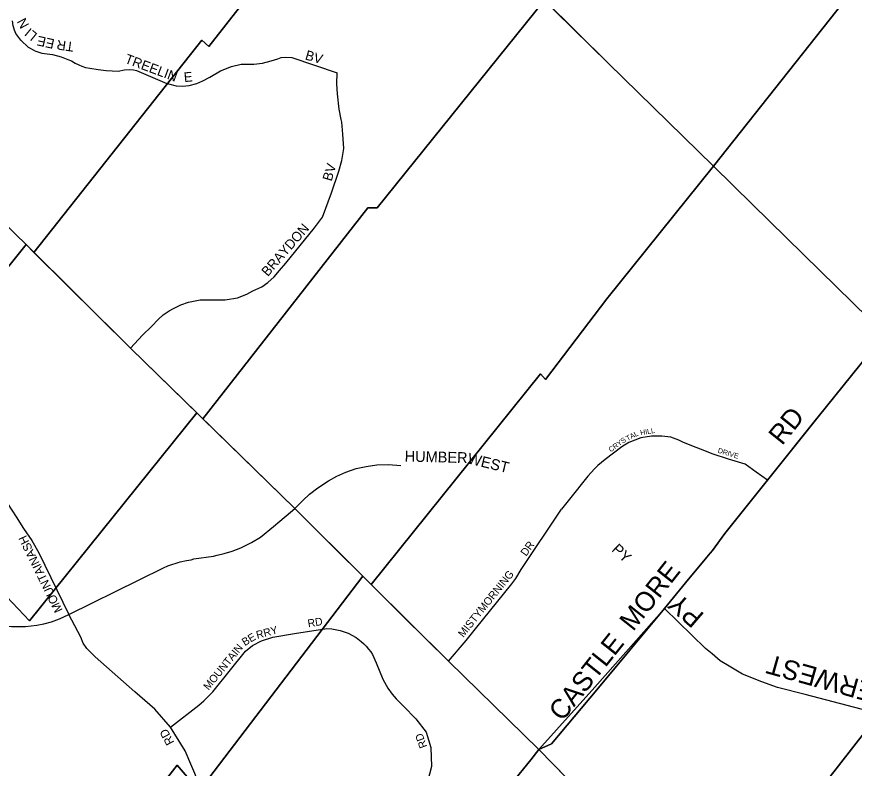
# Model space of a CAD drawing. Extents: x 589464 to 611048, y 4827729 to 4855916.
# Drawn here: x 601490 to 603652, y 4846336 to 4848277 of the extents above; entities that cross this region are included whole.
import ezdxf

# ---------------------------------------------------------------- set-up
doc = ezdxf.new("R2010")
doc.units = 0
for name, color, linetype in [('GIS_LOT_CONCESSION', 7, 'Continuous'), ('GIS_MAJOR_ARTERIAL_STREETS', 7, 'Continuous'), ('GIS_MINOR_ARTERIAL_STREETS', 7, 'Continuous'), ('GIS_TX_MAJOR_ARTERIAL_STREETS', 7, 'Continuous'), ('GIS_TX_MINOR_ARTERIAL_STREETS', 7, 'Continuous')]:
    doc.layers.add(name, color=color, linetype=linetype)

msp = doc.modelspace()

# ---------------------------------------------------------------- linework, layer by layer
at = {"layer": 'GIS_LOT_CONCESSION'}
for points in [[(603698.1, 4849394.3), (602852, 4848319.2), (603017.5, 4848156.3), (603288.3, 4847890.9), (604134.9, 4848960.3), (603847.6, 4849245.6)], [(601981, 4849178.3), (601548.5, 4848630.3), (601534.5, 4848640.7), (601099.9, 4848098.7), (601129.4, 4848069.5), (601183, 4848016.6), (601221.3, 4847978.7), (601230.7, 4847969.3), (601289.4, 4847911), (601353.5, 4847847.8), (601487.4, 4847715), (601514.3, 4847688.3), (601534.6, 4847668.2), (601968.1, 4848216.4), (601985.8, 4848199.7), (602415.7, 4848748.2), (602388, 4848775.5), (602268.9, 4848892.6), (602212.2, 4848949), (602197.6, 4848963.5), (602127.4, 4849033.3), (602061, 4849099.2)], [(604134.9, 4848960.3), (603288.3, 4847890.9), (603388.9, 4847792.2), (603563.9, 4847620.5), (603730.6, 4847456.9), (603968.1, 4847781.5), (604208.6, 4848078.6), (604515.5, 4848454.8), (604569.5, 4848520.9), (604201.5, 4848893)], [(602415.7, 4848748.2), (601985.8, 4848199.7), (601968.1, 4848216.4), (601534.6, 4847668.2), (601784.1, 4847421), (601954.6, 4847254.2), (601970.4, 4847238.8), (602396.7, 4847782.9), (602420.2, 4847783.5), (602852, 4848319.2), (602698.5, 4848470.1), (602526.1, 4848639.6)], [(602852, 4848319.2), (602420.2, 4847783.5), (602396.7, 4847782.9), (601970.4, 4847238.8), (602207.6, 4847006.8), (602383.7, 4846831.9), (602404.9, 4846810.8), (602842, 4847354.5), (602855.2, 4847339.9), (603012.9, 4847548.2), (603288.3, 4847890.9), (603017.5, 4848156.3)], [(601079, 4848119.4), (600652.8, 4847583.7), (600580.3, 4847652.9), (600158, 4847117.8), (600458.4, 4846822.2), (600462, 4846818.6), (600573.6, 4846708.7), (600597.8, 4846684.9), (601028.2, 4847212.6), (601086.3, 4847153.5), (601514.3, 4847688.3), (601487.4, 4847715), (601353.5, 4847847.8), (601289.4, 4847911), (601230.7, 4847969.3), (601221.3, 4847978.7), (601183, 4848016.6), (601129.4, 4848069.5), (601099.9, 4848098.7)], [(603288.3, 4847890.9), (603012.9, 4847548.2), (602855.2, 4847339.9), (602842, 4847354.5), (602404.9, 4846810.8), (602604.6, 4846612.4), (602838, 4846384.3), (602870.2, 4846399), (602987.9, 4846538.6), (603162, 4846748.9), (603216.5, 4846815), (603271.1, 4846881.1), (603279.7, 4846891.3), (603285.9, 4846898.5), (603317.7, 4846942.3), (603427.7, 4847080.3), (603558.8, 4847243.9), (603730.6, 4847456.9), (603563.9, 4847620.5), (603388.9, 4847792.2)], [(601514.3, 4847688.3), (601086.3, 4847153.5), (601028.2, 4847212.6), (600597.8, 4846684.9), (600727.2, 4846557.6), (600981.8, 4846305.9), (601038.2, 4846250.1), (601464.5, 4846778.7), (601523.4, 4846716.6), (601954.6, 4847254.2), (601784.1, 4847421), (601534.6, 4847668.2)], [(603730.6, 4847456.9), (603558.8, 4847243.9), (603427.7, 4847080.3), (603317.7, 4846942.3), (603285.9, 4846898.5), (603279.7, 4846891.3), (603271.1, 4846881.1), (603216.5, 4846815), (603162, 4846748.9), (602987.9, 4846538.6), (602870.2, 4846399), (602838, 4846384.3), (603087.5, 4846129.4), (603268.3, 4845947.5), (603287.8, 4845927.9), (603711.5, 4846471.3), (603727.4, 4846452.4), (604169.5, 4847022.9), (604056.8, 4847135.2), (604042.1, 4847149.8), (603892.3, 4847297.5), (603870.3, 4847319.2)], [(601954.6, 4847254.2), (601523.4, 4846716.6), (601464.5, 4846778.7), (601038.2, 4846250.1), (601134.4, 4846155), (601487, 4845806.5), (601904, 4846344.4), (601961.2, 4846277.9), (602383.7, 4846831.9), (602207.6, 4847006.8), (601970.4, 4847238.8)], [(604169.5, 4847022.9), (603727.4, 4846452.4), (603711.5, 4846471.3), (603287.8, 4845927.9), (603336.6, 4845878.8), (603705.4, 4845516), (603723.9, 4845497.9), (604163.8, 4846060.8), (604183.8, 4846035.5), (604611.4, 4846584.7), (604603, 4846593.3), (604358.7, 4846834.4)], [(602383.7, 4846831.9), (601961.2, 4846277.9), (601904, 4846344.4), (601487, 4845806.5), (601666.6, 4845629), (601918.9, 4845377.9), (601998.9, 4845477.4), (602031.5, 4845517.9), (602195.8, 4845722.1), (602228.9, 4845763.3), (602283.7, 4845811), (602285, 4845812.1), (602354.1, 4845870.9), (602532.3, 4846022.4), (602534.5, 4846024.3), (602558.7, 4846049), (602585.7, 4846076.6), (602594.9, 4846086.1), (602767.8, 4846297.8), (602817.1, 4846357.9), (602838, 4846384.3), (602604.6, 4846612.4), (602404.9, 4846810.8)], [(602838, 4846384.3), (602817.1, 4846357.9), (602767.8, 4846297.8), (602594.9, 4846086.1), (602585.7, 4846076.6), (602558.7, 4846049), (602534.5, 4846024.3), (602532.3, 4846022.4), (602354.1, 4845870.9), (602285, 4845812.1), (602283.7, 4845811), (602228.9, 4845763.3), (602195.8, 4845722.1), (602031.5, 4845517.9), (601998.9, 4845477.4), (601918.9, 4845377.9), (602181.3, 4845116.9), (602373.5, 4844925.9), (602799.3, 4845458.6), (602849.4, 4845405.8), (603268.3, 4845947.5), (603087.5, 4846129.4)]]:
    msp.add_lwpolyline(points, close=True, dxfattribs=at)
at = {"layer": 'GIS_MAJOR_ARTERIAL_STREETS'}
for points in [[(603017.5, 4848156.3), (602698.5, 4848470.1), (602560.3, 4848606), (602526.1, 4848639.6)], [(603388.9, 4847792.2), (603287.4, 4847891.8), (603017.5, 4848156.3)], [(603730.6, 4847456.9), (603563.9, 4847620.5), (603388.9, 4847792.2)], [(601784.1, 4847421), (601514.3, 4847688.3), (601514.3, 4847688.3), (601487.3, 4847715.1)], [(603427.7, 4847080.3), (603554.4, 4847238.5), (603558.8, 4847243.9), (603730.6, 4847456.9)], [(602207.6, 4847006.8), (601784.1, 4847421)], [(602207.6, 4847006.8), (602229, 4847027.9), (602246.2, 4847044.2), (602267, 4847059.9), (602295.3, 4847078.2), (602316.8, 4847090.2), (602339.8, 4847100.6), (602366.3, 4847109.9), (602392.4, 4847115.7), (602419.5, 4847119.7), (602449.5, 4847120.1), (602481.6, 4847117.9)], [(603285.9, 4846898.5), (603317.7, 4846942.3), (603427.7, 4847080.3)], [(602025.3, 4846890.8), (602046.4, 4846896.8), (602068.4, 4846905.3), (602096.5, 4846919.3), (602119.1, 4846933.2), (602152.6, 4846960), (602196.9, 4846997.6), (602207.6, 4847006.8)], [(602604.6, 4846612.4), (602488.8, 4846727.5), (602207.6, 4847006.8)], [(603162, 4846748.9), (603271.1, 4846881.1), (603279.7, 4846891.3), (603285.9, 4846898.5)], [(601880.2, 4846858.8), (601912.1, 4846869.2), (601928.4, 4846872.6), (601940.8, 4846874.7), (601947.6, 4846876.5)], [(601947.6, 4846876.5), (601997.7, 4846884.1), (602007.4, 4846886), (602025.3, 4846890.8)], [(601624.5, 4846733.2), (601805.8, 4846823), (601868.6, 4846853.9), (601880.2, 4846858.8)], [(602982.4, 4846545.5), (603162, 4846748.9)], [(603798, 4846455.1), (603525, 4846526.4), (603453.8, 4846544.5), (603413.3, 4846559.2), (603363.7, 4846578.7), (603333.7, 4846596.9), (603305.7, 4846613.6), (603284.8, 4846631.8), (603268, 4846645), (603162, 4846748.9)], [(601354.9, 4846713.7), (601435.3, 4846706.2), (601476.4, 4846702.3), (601490.1, 4846702.4), (601512.6, 4846702.4), (601542.2, 4846705.7), (601560.5, 4846709.4), (601579.6, 4846714.3), (601600.3, 4846722.3), (601624.5, 4846733.2)], [(602838, 4846384.3), (602604.6, 4846612.4)], [(602838, 4846384.3), (602982.4, 4846545.5)], [(602228.9, 4845763.3), (602283.7, 4845811), (602285, 4845812.1), (602354.1, 4845870.9), (602532.3, 4846022.4), (602534.5, 4846024.3), (602558.7, 4846049), (602585.7, 4846076.6), (602594.9, 4846086.1), (602767.8, 4846297.8), (602817.1, 4846357.9), (602829.2, 4846373.3), (602838, 4846384.3)], [(603087.5, 4846129.4), (602874.7, 4846346.8), (602838, 4846384.3)]]:
    msp.add_lwpolyline(points, dxfattribs=at)
at = {"layer": 'GIS_MINOR_ARTERIAL_STREETS'}
for points in [[(601500.7, 4848215.8), (601488.2, 4848233.8), (601484.3, 4848242), (601481, 4848253.5), (601479.4, 4848266.3)], [(601500.7, 4848215.8), (601488.2, 4848233.8), (601484.3, 4848242), (601481, 4848253.5), (601479.4, 4848266.3)], [(601537.1, 4848188.9), (601520.4, 4848197.5), (601500.7, 4848215.8)], [(601537.1, 4848188.9), (601520.4, 4848197.5), (601500.7, 4848215.8)], [(601537.1, 4848188.9), (601554.6, 4848183), (601582.2, 4848178.9), (601604.6, 4848173.2)], [(601537.1, 4848188.9), (601554.6, 4848183), (601582.2, 4848178.9), (601604.6, 4848173.2)], [(601604.6, 4848173.2), (601622.3, 4848166.3), (601631.6, 4848162.5), (601641, 4848157.2), (601650.5, 4848152.6), (601658.3, 4848149), (601667.5, 4848145.4), (601678.6, 4848143.5), (601700.6, 4848140.4), (601720.7, 4848137.7)], [(601604.6, 4848173.2), (601622.3, 4848166.3), (601631.6, 4848162.5), (601641, 4848157.2), (601650.5, 4848152.6), (601658.3, 4848149), (601667.5, 4848145.4), (601678.6, 4848143.5), (601700.6, 4848140.4), (601720.7, 4848137.7)], [(602016.4, 4848137.3), (602044.3, 4848148.6), (602069.8, 4848154.4), (602102.2, 4848154.2), (602124.2, 4848156.5)], [(602016.4, 4848137.3), (602044.3, 4848148.6), (602069.8, 4848154.4), (602102.2, 4848154.2), (602124.2, 4848156.5)], [(602124.2, 4848156.5), (602146.8, 4848162.5), (602163.9, 4848168.2), (602172.4, 4848171), (602184, 4848172.3), (602200.3, 4848171.1), (602317, 4848131.7)], [(602124.2, 4848156.5), (602146.8, 4848162.5), (602163.9, 4848168.2), (602172.4, 4848171), (602184, 4848172.3), (602200.3, 4848171.1), (602317, 4848131.7)], [(601720.7, 4848137.7), (601752.4, 4848135.8), (601768, 4848139.6), (601780.5, 4848140.4), (601791.4, 4848139.8), (601799.5, 4848137.7), (601877.8, 4848104.7), (601882.1, 4848103.1), (601901.7, 4848098.4), (601918.3, 4848097.2), (601935.5, 4848098.9), (601954.6, 4848104.1), (601970.5, 4848111.2), (601988.8, 4848120.7), (602016.4, 4848137.3)], [(601720.7, 4848137.7), (601752.4, 4848135.8), (601768, 4848139.6), (601780.5, 4848140.4), (601791.4, 4848139.8), (601799.5, 4848137.7), (601877.8, 4848104.7), (601882.1, 4848103.1), (601901.7, 4848098.4), (601918.3, 4848097.2), (601935.5, 4848098.9), (601954.6, 4848104.1), (601970.5, 4848111.2), (601988.8, 4848120.7), (602016.4, 4848137.3)], [(602331.8, 4847973.2), (602329, 4848004.2), (602327.6, 4848011.5), (602322.7, 4848038.2), (602317.8, 4848077.9), (602316.5, 4848103.1), (602317, 4848131.7)], [(602331.8, 4847973.2), (602329, 4848004.2), (602327.6, 4848011.5), (602322.7, 4848038.2), (602317.8, 4848077.9), (602316.5, 4848103.1), (602317, 4848131.7)], [(602303, 4847822.2), (602321.4, 4847877.9), (602329.5, 4847905.8), (602334.7, 4847936.8), (602331.8, 4847973.2)], [(602303, 4847822.2), (602321.4, 4847877.9), (602329.5, 4847905.8), (602334.7, 4847936.8), (602331.8, 4847973.2)], [(602279, 4847759.3), (602303, 4847822.2)], [(602279, 4847759.3), (602303, 4847822.2)], [(602184.7, 4847640.3), (602258.6, 4847731.5), (602279, 4847759.3)], [(602184.7, 4847640.3), (602258.6, 4847731.5), (602279, 4847759.3)], [(602099.3, 4847568.9), (602122.7, 4847579.1), (602138.7, 4847590.3), (602154.6, 4847605.3), (602168.6, 4847621.3), (602184.7, 4847640.3)], [(602099.3, 4847568.9), (602122.7, 4847579.1), (602138.7, 4847590.3), (602154.6, 4847605.3), (602168.6, 4847621.3), (602184.7, 4847640.3)], [(601894.8, 4847523.7), (601913.5, 4847533), (601933.2, 4847539.8), (601963.8, 4847545.6), (601994, 4847546), (602028.3, 4847545.8), (602059.6, 4847550.6), (602084.5, 4847560.6), (602099.3, 4847568.9)], [(601894.8, 4847523.7), (601913.5, 4847533), (601933.2, 4847539.8), (601963.8, 4847545.6), (601994, 4847546), (602028.3, 4847545.8), (602059.6, 4847550.6), (602084.5, 4847560.6), (602099.3, 4847568.9)], [(601784.1, 4847421), (601815.2, 4847454.1), (601837.7, 4847476.5), (601856, 4847496), (601868.4, 4847506.6), (601883.6, 4847517), (601894.8, 4847523.7)], [(601784.1, 4847421), (601815.2, 4847454.1), (601837.7, 4847476.5), (601856, 4847496), (601868.4, 4847506.6), (601883.6, 4847517), (601894.8, 4847523.7)], [(603085.3, 4847183.1), (603070.2, 4847176.9), (603052, 4847165.8), (603030.2, 4847149.5), (603008.9, 4847133.8)], [(603085.3, 4847183.1), (603070.2, 4847176.9), (603052, 4847165.8), (603030.2, 4847149.5), (603008.9, 4847133.8)], [(603155.3, 4847194), (603129, 4847193.9), (603100.8, 4847189.3), (603085.3, 4847183.1)], [(603155.3, 4847194), (603129, 4847193.9), (603100.8, 4847189.3), (603085.3, 4847183.1)], [(603211.6, 4847177.5), (603198.8, 4847183.7), (603178.6, 4847190.9), (603155.3, 4847194)], [(603211.6, 4847177.5), (603198.8, 4847183.7), (603178.6, 4847190.9), (603155.3, 4847194)], [(603285.5, 4847147.8), (603266, 4847156), (603244.1, 4847164.1), (603211.6, 4847177.5)], [(603285.5, 4847147.8), (603266, 4847156), (603244.1, 4847164.1), (603211.6, 4847177.5)], [(603370, 4847121.1), (603327.7, 4847134.4), (603285.5, 4847147.8)], [(603370, 4847121.1), (603327.7, 4847134.4), (603285.5, 4847147.8)], [(601384.3, 4847133.1), (601400.9, 4847112.8), (601408.5, 4847104), (601414.8, 4847097.5), (601443.4, 4847053.9), (601488.6, 4846985.2), (601508, 4846955.6)], [(601384.3, 4847133.1), (601400.9, 4847112.8), (601408.5, 4847104), (601414.8, 4847097.5), (601443.4, 4847053.9), (601488.6, 4846985.2), (601508, 4846955.6)], [(603008.9, 4847133.8), (602989.7, 4847117.9), (602981.2, 4847109.5), (602964.4, 4847090.3), (602917.3, 4847030.8), (602896, 4847005.1)], [(603008.9, 4847133.8), (602989.7, 4847117.9), (602981.2, 4847109.5), (602964.4, 4847090.3), (602917.3, 4847030.8), (602896, 4847005.1)], [(603427.7, 4847080.3), (603398.8, 4847100.7), (603370, 4847121.1)], [(603427.7, 4847080.3), (603398.8, 4847100.7), (603370, 4847121.1)], [(602792.6, 4846849.8), (602896, 4847005.1)], [(602792.6, 4846849.8), (602896, 4847005.1)], [(601508, 4846955.6), (601529, 4846924.6), (601547.5, 4846892.4)], [(601508, 4846955.6), (601529, 4846924.6), (601547.5, 4846892.4)], [(601547.5, 4846892.4), (601624.5, 4846733.2)], [(601547.5, 4846892.4), (601624.5, 4846733.2)], [(602768, 4846812), (602778.1, 4846826.5), (602792.6, 4846849.8)], [(602768, 4846812), (602778.1, 4846826.5), (602792.6, 4846849.8)], [(602674.6, 4846696), (602768, 4846812)], [(602674.6, 4846696), (602768, 4846812)], [(601655.2, 4846674.3), (601624.5, 4846733.2)], [(601655.2, 4846674.3), (601624.5, 4846733.2)], [(601959.9, 4846499.3), (601973.3, 4846509.9), (601996.4, 4846533.9), (602080.6, 4846638.3), (602098.5, 4846653.2), (602121.8, 4846665.2), (602151.3, 4846674.4), (602207.3, 4846684.5)], [(601959.9, 4846499.3), (601973.3, 4846509.9), (601996.4, 4846533.9), (602080.6, 4846638.3), (602098.5, 4846653.2), (602121.8, 4846665.2), (602151.3, 4846674.4), (602207.3, 4846684.5)], [(602207.3, 4846684.5), (602290.9, 4846697), (602303.7, 4846696.5), (602325.4, 4846691.7), (602345.7, 4846685.1), (602366.3, 4846673.5)], [(602207.3, 4846684.5), (602290.9, 4846697), (602303.7, 4846696.5), (602325.4, 4846691.7), (602345.7, 4846685.1), (602366.3, 4846673.5)], [(602650.5, 4846666.4), (602674.6, 4846696)], [(602650.5, 4846666.4), (602674.6, 4846696)], [(601887.4, 4846442.6), (601846.5, 4846488.7), (601794.8, 4846533.6), (601692.4, 4846623.8), (601671, 4846645.4), (601661.9, 4846658.9), (601655.2, 4846674.3)], [(601887.4, 4846442.6), (601846.5, 4846488.7), (601794.8, 4846533.6), (601692.4, 4846623.8), (601671, 4846645.4), (601661.9, 4846658.9), (601655.2, 4846674.3)], [(602366.3, 4846673.5), (602379.1, 4846663.1), (602386.1, 4846657.4), (602392.2, 4846651.4), (602398.5, 4846644), (602403.8, 4846637), (602408.5, 4846630), (602417.9, 4846608)], [(602366.3, 4846673.5), (602379.1, 4846663.1), (602386.1, 4846657.4), (602392.2, 4846651.4), (602398.5, 4846644), (602403.8, 4846637), (602408.5, 4846630), (602417.9, 4846608)], [(602604.6, 4846612.4), (602650.5, 4846666.4)], [(602604.6, 4846612.4), (602650.5, 4846666.4)], [(602417.9, 4846608), (602435.2, 4846565.8), (602448.4, 4846542.6), (602458.8, 4846527.9)], [(602417.9, 4846608), (602435.2, 4846565.8), (602448.4, 4846542.6), (602458.8, 4846527.9)], [(602458.8, 4846527.9), (602469.6, 4846515.4), (602488.2, 4846496.6), (602520.5, 4846463.9)], [(602458.8, 4846527.9), (602469.6, 4846515.4), (602488.2, 4846496.6), (602520.5, 4846463.9)], [(601887.4, 4846442.6), (601959.9, 4846499.3)], [(601887.4, 4846442.6), (601959.9, 4846499.3)], [(602520.5, 4846463.9), (602547, 4846429.2), (602559.4, 4846390), (602560.9, 4846340.3)], [(602520.5, 4846463.9), (602547, 4846429.2), (602559.4, 4846390), (602560.9, 4846340.3)], [(601958.9, 4846300.1), (601924.5, 4846381.4), (601887.4, 4846442.6)], [(601958.9, 4846300.1), (601924.5, 4846381.4), (601887.4, 4846442.6)], [(602560.9, 4846340.3), (602550.5, 4846301.1), (602535.6, 4846277.2), (602491.4, 4846221.6), (602473, 4846203.2), (602430.8, 4846176.9)], [(602560.9, 4846340.3), (602550.5, 4846301.1), (602535.6, 4846277.2), (602491.4, 4846221.6), (602473, 4846203.2), (602430.8, 4846176.9)]]:
    msp.add_lwpolyline(points, dxfattribs=at)

# ---------------------------------------------------------------- texts
at = {"layer": 'GIS_TX_MAJOR_ARTERIAL_STREETS'}
for s, height, rotation, p in [('RD', 50, 51.1842, (603465.6, 4847167.7)), ('HUMBER', 28, 358.5169, (602491.2, 4847128.2)), ('WEST', 28, 346.398, (602651.8, 4847123.7)), ('PY', 28, 316.6789, (603023.9, 4846898.5)), ('MORE', 50, 51.5434, (603081.1, 4846687.7)), ('PY', 50, 139.2817, (603267.3, 4846733)), ('CASTLE', 50, 51.4891, (602898.5, 4846455.2)), ('HUMBERWEST', 50, 164.2764, (603900.1, 4846499.6))]:
    msp.add_text(s, height=height, rotation=rotation, dxfattribs=at).set_placement(p)
at = {"layer": 'GIS_TX_MINOR_ARTERIAL_STREETS'}
for s, height, rotation, p in [('N', 25, 118.6859, (601523.1, 4848255.1)), ('LI', 25, 140.6042, (601545.3, 4848231.5)), ('EE', 25, 167.4748, (601589.4, 4848217.9)), ('TR', 25, 171.9538, (601639.1, 4848210.9)), ('TREELIN', 25, 339.4252, (601767, 4848158)), ('BV', 25, 343.7157, (602232.8, 4848166.8)), ('E', 25, 5.5183, (601922.6, 4848107.7)), ('BV', 25, 73.8435, (602302.8, 4847850.4)), ('BRAYDON', 25, 48.9388, (602138.2, 4847604.4)), ('TAL', 13.12, 27.5014, (603066.6, 4847181)), ('HILL', 13.12, 9.2156, (603100.5, 4847196.1)), ('CRYS', 13.12, 36.015, (603023.5, 4847151.7)), ('DRIVE', 13.12, 342.9156, (603298.4, 4847151.4)), ('MOUNTAINASH', 21.991, 116.0705, (601609.2, 4846744.6)), ('DR', 19.99, 54.52, (602805.1, 4846882.2)), ('MISTYMORNING ', 19.992, 51.2345, (602642.8, 4846672.7)), ('RD', 19.99, 9.4984, (602242.8, 4846700)), ('RRY', 19.99, 14.8893, (602111, 4846670.2)), ('BE', 19.99, 31.2834, (602078.8, 4846651.3)), ('MOUNTAIN', 19.99, 50.7862, (601985.3, 4846536.4)), ('RD', 21.99, 118.5084, (601897.3, 4846403.1)), ('RD', 19.99, 110.3782, (602550, 4846392.3))]:
    msp.add_text(s, height=height, rotation=rotation, dxfattribs=at).set_placement(p)

doc.saveas('drawing.dxf')
